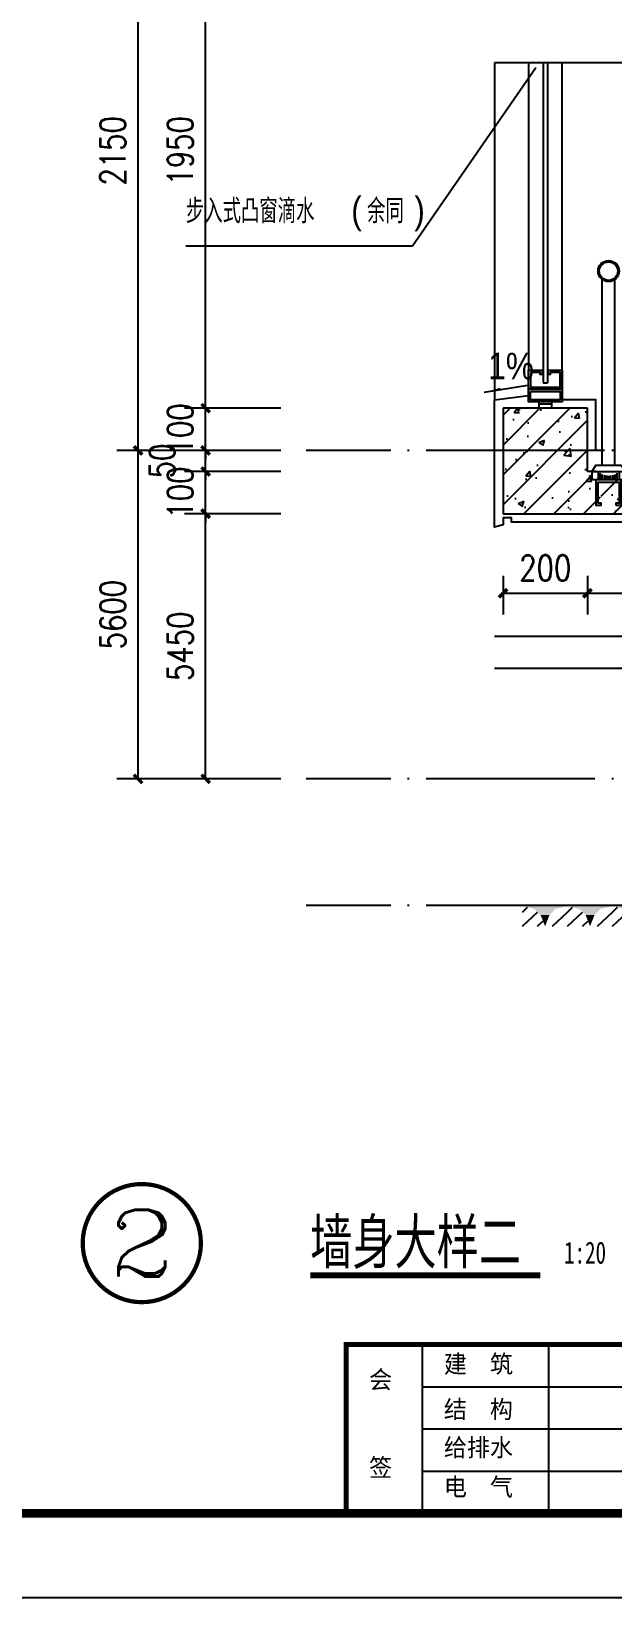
# Model space of a CAD drawing. Extents: x 718358 to 1668613, y -348838 to -159582.
# Drawn here: x 838473 to 839850, y -336671 to -332959 of the extents above; entities that cross this region are included whole.
import ezdxf
from ezdxf.enums import TextEntityAlignment as Align

# ---------------------------------------------------------------- set-up
doc = ezdxf.new("R2010")
doc.units = 0
doc.header["$LTSCALE"] = 1000
doc.linetypes.add('DOTE', pattern=[2.42, 2, -0.2, 0.02, -0.2])
for name, color, linetype in [('PUB_TEXT', 10, 'Continuous'), ('建-可见线', 7, 'Continuous'), ('建-图例填充', 251, 'Continuous'), ('建-图框', 4, 'Continuous'), ('建-墙体', 2, 'Continuous'), ('建-尺寸', 73, 'Continuous'), ('建-引出', 3, 'Continuous'), ('建-楼梯-护栏', 163, 'Continuous'), ('建-符号', 3, 'Continuous'), ('建-符号说明', 7, 'Continuous'), ('建-轮廓线', 7, 'Continuous'), ('建-轴网', 14, 'DOTE'), ('建-门窗剖', 4, 'Continuous'), ('建-阳台', 5, 'Continuous')]:
    doc.layers.add(name, color=color, linetype=linetype)
doc.styles.add('_TCH_DIM', font='gt单线西文.shx', dxfattribs={"width": 0.8, "bigfont": 'gt单线中文.shx'})
doc.styles.add('_TCH_LABEL', font='COMPLEX', dxfattribs={"bigfont": 'GBCBIG'})
doc.styles.add('DIM_FONT', font='SIMPLEX.shx', dxfattribs={"width": 0.8, "bigfont": 'GBCBIG.shx'})
doc.styles.add('图框', font='')
doc.styles.add('黑体字', font='simhei.ttf', dxfattribs={"width": 0.7})
doc.styles.get('图框').set_extended_font_data('SimSun')
doc.dimstyles.new('DIMN20', dxfattribs={"dimscale": 0.2, "dimtxt": 300, "dimasz": 100, "dimexe": 250, "dimexo": 300, "dimgap": 150, "dimtad": 1, "dimdec": 0, "dimzin": 0, "dimdsep": 46, "dimtxsty": 'DIM_FONT', "dimblk": 'ARCHTICK', "dimcen": 0.09, "dimdle": 1, "dimclrt": 7, "dimazin": 2, "dimtfac": 1, "dimtdec": 0, "dimtix": 1, "dimtmove": 2, "dimatfit": 3, "dimldrblk": 'ARCHTICK', "dimfxl": 1, "dimtolj": 1, "dimtzin": 0, "dimarcsym": 0})

# ---------------------------------------------------------------- blocks, each defined once
blk = doc.blocks.new('4d')
at = {"layer": '建-门窗剖'}
for p, q in [((465583.3, 69315.1), (465593.3, 69315.1)), ((465573.3, 69270.1), (465573.3, 69255.1)), ((465573.3, 69265.1), (465603.3, 69265.1)), ((465603.3, 69270.1), (465603.3, 69255.1))]:
    blk.add_line(p, q, dxfattribs=at)
for points in [[(465553.3, 69340.1), (465553.3, 69305.1), (465623.3, 69305.1), (465623.3, 69340.1), (465600.3, 69340.1), (465600.3, 69335.1), (465595.3, 69335.1), (465595.3, 69345.1), (465628.3, 69345.1), (465628.3, 69300.1), (465548.3, 69300.1), (465548.3, 69345.1), (465581.3, 69345.1), (465581.3, 69335.1), (465576.3, 69335.1), (465576.3, 69340.1)], [(465548.3, 69300.1), (465628.3, 69300.1), (465628.3, 69270.1), (465548.3, 69270.1)], [(465553.3, 69295.1), (465623.3, 69295.1), (465623.3, 69275.1), (465553.3, 69275.1)]]:
    blk.add_lwpolyline(points, close=True, dxfattribs=at)
blk = doc.blocks.new('fgfsdfa')
at = {"layer": '建-门窗剖'}
for p, q in [((840271.7, -333033.5), (840271.7, -333761.9)), ((840306.7, -333033.5), (840306.7, -333791.9)), ((840316.7, -333033.5), (840316.7, -333791.9)), ((840351.7, -333806.9), (840351.7, -333033.5))]:
    blk.add_line(p, q, dxfattribs=at)
at = {"layer": '建-阳台'}
blk.add_blockref('4d', (374723.3, -403107), dxfattribs=at)
blk = doc.blocks.new('A$C7DA27D25')
for p, q in [((25, 95), (25, 535)), ((55, 95), (55, 535)), ((10, 95), (0, 80)), ((0, 80), (0, 60)), ((0, 80), (80, 80)), ((10, 95), (70, 95)), ((15, 80), (15, 60)), ((15, 75), (15, 70)), ((20, 76.1), (20, 60)), ((60, 76.1), (60, 60)), ((65, 80), (65, 60)), ((65, 75), (65, 70)), ((70, 95), (80, 80)), ((80, 80), (80, 60)), ((80, 60), (0, 60)), ((15, 65), (15, 60)), ((25, 73.2), (25, 60)), ((30, 71.3), (30, 60)), ((35, 70.2), (35, 60)), ((40, 69.9), (40, 60)), ((45, 70.2), (45, 60)), ((50, 71.3), (50, 60)), ((55, 73.2), (55, 60)), ((65, 65), (65, 60))]:
    blk.add_line(p, q)
blk.add_lwpolyline([(57.5, 0), (70, 0), (70, 60), (10, 60), (10, 0), (22.5, 0), (22.5, 5), (15, 5), (15, 55), (65, 55), (65, 5), (57.5, 5)], close=True)
for radius in [25, 22]:
    blk.add_circle((40, 555), radius)
blk = doc.blocks.new('_ArchTick')
at = {"color": 0, "linetype": 'ByBlock', "const_width": 0.4}
blk.add_lwpolyline([(-0.5, -0.5), (0.5, 0.5)], dxfattribs=at)
blk = doc.blocks.new('*D1343')
at = {"layer": 'Defpoints', "color": 0, "transparency": 16777216}
for p in [(838885.6, -334101.9), (839123.4, -334101.9), (839123.4, -334730.5)]:
    blk.add_point(p, dxfattribs=at)
at = {"layer": '建-尺寸', "color": 0, "lineweight": -2, "transparency": 16777216}
for p, q in [((839063.4, -334101.9), (838835.6, -334101.9)), ((838885.6, -334730.7), (838885.6, -334101.7)), ((839063.4, -334730.5), (838835.6, -334730.5))]:
    blk.add_line(p, q, dxfattribs=at)
at = {"layer": '建-尺寸', "color": 0, "lineweight": -2, "transparency": 16777216, "xscale": 20, "yscale": 20, "zscale": 20}
for p, rotation in [((838885.6, -334101.9), 90), ((838885.6, -334730.5), 270)]:
    blk.add_blockref('_ArchTick', p, dxfattribs=dict(at, rotation=rotation))
at = {"layer": '建-尺寸', "color": 7, "transparency": 16777216, "insert": (838825.6, -334416.2), "char_height": 60, "attachment_point": 5, "rotation": 90, "style": 'DIM_FONT'}
blk.add_mtext('\\A1;5450', dxfattribs=at)
blk = doc.blocks.new('*D1344')
at = {"layer": 'Defpoints', "color": 0, "transparency": 16777216}
for p in [(838885.6, -334001.9), (839123.4, -334001.9), (839123.4, -334101.9)]:
    blk.add_point(p, dxfattribs=at)
at = {"layer": '建-尺寸', "color": 0, "lineweight": -2, "transparency": 16777216}
for p, q in [((838885.6, -334001.9), (838885.6, -333981.9)), ((839063.4, -334001.9), (838835.6, -334001.9)), ((838885.6, -334101.9), (838885.6, -334001.9)), ((839063.4, -334101.9), (838835.6, -334101.9)), ((838885.6, -334101.9), (838885.6, -334121.9))]:
    blk.add_line(p, q, dxfattribs=at)
at = {"layer": '建-尺寸', "color": 0, "lineweight": -2, "transparency": 16777216, "xscale": 20, "yscale": 20, "zscale": 20}
for p, rotation in [((838885.6, -334001.9), 270), ((838885.6, -334101.9), 90)]:
    blk.add_blockref('_ArchTick', p, dxfattribs=dict(at, rotation=rotation))
at = {"layer": '建-尺寸', "color": 7, "transparency": 16777216, "insert": (838825.6, -334051.9), "char_height": 60, "attachment_point": 5, "rotation": 90, "style": 'DIM_FONT'}
blk.add_mtext('\\A1;100', dxfattribs=at)
blk = doc.blocks.new('*D1345')
at = {"layer": 'Defpoints', "color": 0, "transparency": 16777216}
for p in [(838885.6, -333951.9), (839123.4, -333951.9), (839123.4, -334001.9)]:
    blk.add_point(p, dxfattribs=at)
at = {"layer": '建-尺寸', "color": 0, "lineweight": -2, "transparency": 16777216}
for p, q in [((839063.4, -333951.9), (838835.6, -333951.9)), ((838885.6, -333951.9), (838885.6, -333931.9)), ((838885.6, -334001.9), (838885.6, -333951.9)), ((839063.4, -334001.9), (838835.6, -334001.9)), ((838885.6, -334001.9), (838885.6, -334021.9))]:
    blk.add_line(p, q, dxfattribs=at)
at = {"layer": '建-尺寸', "color": 0, "lineweight": -2, "transparency": 16777216, "xscale": 20, "yscale": 20, "zscale": 20}
for p, rotation in [((838885.6, -333951.9), 270), ((838885.6, -334001.9), 90)]:
    blk.add_blockref('_ArchTick', p, dxfattribs=dict(at, rotation=rotation))
at = {"layer": '建-尺寸', "color": 7, "transparency": 16777216, "insert": (838782.6, -333976.9), "char_height": 60, "attachment_point": 5, "rotation": 90, "style": 'DIM_FONT'}
blk.add_mtext('\\A1;50', dxfattribs=at)
blk = doc.blocks.new('*D1346')
at = {"layer": 'Defpoints', "color": 0, "transparency": 16777216}
for p in [(838885.6, -333851.9), (839123.4, -333851.9), (839123.4, -333951.9)]:
    blk.add_point(p, dxfattribs=at)
at = {"layer": '建-尺寸', "color": 0, "lineweight": -2, "transparency": 16777216}
for p, q in [((839063.4, -333851.9), (838835.6, -333851.9)), ((838885.6, -333851.9), (838885.6, -333831.9)), ((838885.6, -333951.9), (838885.6, -333851.9)), ((839063.4, -333951.9), (838835.6, -333951.9)), ((838885.6, -333951.9), (838885.6, -333971.9))]:
    blk.add_line(p, q, dxfattribs=at)
at = {"layer": '建-尺寸', "color": 0, "lineweight": -2, "transparency": 16777216, "xscale": 20, "yscale": 20, "zscale": 20}
for p, rotation in [((838885.6, -333851.9), 270), ((838885.6, -333951.9), 90)]:
    blk.add_blockref('_ArchTick', p, dxfattribs=dict(at, rotation=rotation))
at = {"layer": '建-尺寸', "color": 7, "transparency": 16777216, "insert": (838825.6, -333901.9), "char_height": 60, "attachment_point": 5, "rotation": 90, "style": 'DIM_FONT'}
blk.add_mtext('\\A1;100', dxfattribs=at)
blk = doc.blocks.new('*D1347')
at = {"layer": 'Defpoints', "color": 0, "transparency": 16777216}
for p in [(838885.6, -332631.6), (839123.4, -332631.6), (839123.4, -333851.9)]:
    blk.add_point(p, dxfattribs=at)
at = {"layer": '建-尺寸', "color": 0, "lineweight": -2, "transparency": 16777216}
for p, q in [((839063.4, -332631.6), (838835.6, -332631.6)), ((838885.6, -333852.1), (838885.6, -332631.4)), ((839063.4, -333851.9), (838835.6, -333851.9))]:
    blk.add_line(p, q, dxfattribs=at)
at = {"layer": '建-尺寸', "color": 0, "lineweight": -2, "transparency": 16777216, "xscale": 20, "yscale": 20, "zscale": 20}
for p, rotation in [((838885.6, -332631.6), 90), ((838885.6, -333851.9), 270)]:
    blk.add_blockref('_ArchTick', p, dxfattribs=dict(at, rotation=rotation))
at = {"layer": '建-尺寸', "color": 7, "transparency": 16777216, "insert": (838825.6, -333241.8), "char_height": 60, "attachment_point": 5, "rotation": 90, "style": 'DIM_FONT'}
blk.add_mtext('\\A1;1950', dxfattribs=at)
blk = doc.blocks.new('*D1396')
at = {"layer": 'Defpoints', "color": 0, "transparency": 16777216}
for p in [(838725.6, -333951.9), (839123.4, -333951.9), (839123.4, -334730.5)]:
    blk.add_point(p, dxfattribs=at)
at = {"layer": '建-尺寸', "color": 0, "lineweight": -2, "transparency": 16777216}
for p, q in [((839063.4, -333951.9), (838675.6, -333951.9)), ((838725.6, -334730.7), (838725.6, -333951.7)), ((839063.4, -334730.5), (838675.6, -334730.5))]:
    blk.add_line(p, q, dxfattribs=at)
at = {"layer": '建-尺寸', "color": 0, "lineweight": -2, "transparency": 16777216, "xscale": 20, "yscale": 20, "zscale": 20}
for p, rotation in [((838725.6, -333951.9), 90), ((838725.6, -334730.5), 270)]:
    blk.add_blockref('_ArchTick', p, dxfattribs=dict(at, rotation=rotation))
at = {"layer": '建-尺寸', "color": 7, "transparency": 16777216, "insert": (838665.6, -334341.2), "char_height": 60, "attachment_point": 5, "rotation": 90, "style": 'DIM_FONT'}
blk.add_mtext('\\A1;5600', dxfattribs=at)
blk = doc.blocks.new('*D1397')
at = {"layer": 'Defpoints', "color": 0, "transparency": 16777216}
for p in [(838725.6, -332531.6), (839123.4, -332531.6), (839123.4, -333951.9)]:
    blk.add_point(p, dxfattribs=at)
at = {"layer": '建-尺寸', "color": 0, "lineweight": -2, "transparency": 16777216}
for p, q in [((839063.4, -332531.6), (838675.6, -332531.6)), ((838725.6, -333952.1), (838725.6, -332531.4)), ((839063.4, -333951.9), (838675.6, -333951.9))]:
    blk.add_line(p, q, dxfattribs=at)
at = {"layer": '建-尺寸', "color": 0, "lineweight": -2, "transparency": 16777216, "xscale": 20, "yscale": 20, "zscale": 20}
for p, rotation in [((838725.6, -332531.6), 90), ((838725.6, -333951.9), 270)]:
    blk.add_blockref('_ArchTick', p, dxfattribs=dict(at, rotation=rotation))
at = {"layer": '建-尺寸', "color": 7, "transparency": 16777216, "insert": (838665.6, -333241.8), "char_height": 60, "attachment_point": 5, "rotation": 90, "style": 'DIM_FONT'}
blk.add_mtext('\\A1;2150', dxfattribs=at)
blk = doc.blocks.new('$LinePat$00000015')
for p, q in [((0, -90), (71, -19)), ((0, -300), (211, -89)), ((420, -300), (630, -90)), ((210, -300), (286, -224))]:
    blk.add_line(p, q)
for points in [[(0, 0), (630, 0), (168, -45), (462, -45)], [(168, -45), (462, -45), (252, -132), (378, -132)], [(252, -132), (378, -132), (315, -300)]]:
    blk.add_solid(points)
blk = doc.blocks.new('*D2888')
at = {"layer": 'Defpoints', "color": 0, "transparency": 16777216}
for p in [(839790.2, -334189), (840190.2, -334189), (840190.2, -334290.5)]:
    blk.add_point(p, dxfattribs=at)
at = {"layer": '建-尺寸', "color": 0, "lineweight": -2, "transparency": 16777216}
for p, q in [((839790.2, -334249), (839790.2, -334340.5)), ((840190.2, -334249), (840190.2, -334340.5)), ((839790, -334290.5), (840190.4, -334290.5))]:
    blk.add_line(p, q, dxfattribs=at)
at = {"layer": '建-尺寸', "color": 0, "lineweight": -2, "transparency": 16777216, "xscale": 20, "yscale": 20, "zscale": 20}
for p, rotation in [((839790.2, -334290.5), 180.0000624753453), ((840190.2, -334290.5), 6.247534528695654e-05)]:
    blk.add_blockref('_ArchTick', p, dxfattribs=dict(at, rotation=rotation))
at = {"layer": '建-尺寸', "color": 7, "transparency": 16777216, "insert": (839990.2, -334230.5), "char_height": 60, "attachment_point": 5, "rotation": 0.0001, "style": 'DIM_FONT'}
blk.add_mtext('\\A1;400', dxfattribs=at)
blk = doc.blocks.new('*D2889')
at = {"layer": 'Defpoints', "color": 0, "transparency": 16777216}
for p in [(839590.2, -334189), (839790.2, -334189), (839790.2, -334290.5)]:
    blk.add_point(p, dxfattribs=at)
at = {"layer": '建-尺寸', "color": 0, "lineweight": -2, "transparency": 16777216}
for p, q in [((839590.2, -334249), (839590.2, -334340.5)), ((839790.2, -334249), (839790.2, -334340.5)), ((839590, -334290.5), (839790.4, -334290.5))]:
    blk.add_line(p, q, dxfattribs=at)
at = {"layer": '建-尺寸', "color": 0, "lineweight": -2, "transparency": 16777216, "xscale": 20, "yscale": 20, "zscale": 20}
for p, rotation in [((839590.2, -334290.5), 180.0000624753366), ((839790.2, -334290.5), 6.247533661040337e-05)]:
    blk.add_blockref('_ArchTick', p, dxfattribs=dict(at, rotation=rotation))
at = {"layer": '建-尺寸', "color": 7, "transparency": 16777216, "insert": (839690.2, -334230.5), "char_height": 60, "attachment_point": 5, "rotation": 0.0001, "style": 'DIM_FONT'}
blk.add_mtext('\\A1;200', dxfattribs=at)

msp = doc.modelspace()

# ---------------------------------------------------------------- hatches: boundary and pattern name
at = {"layer": '建-图例填充'}
h = msp.add_hatch(dxfattribs=at)
h.set_pattern_fill('钢筋混凝土', color=256, scale=20, style=0)
h.set_pattern_definition([(45, (-621.426, 0), (-35.355339, 35.355339), []), (50, (-621.43, 0), (143.452037, -12.550427), [15, -165]), (355, (-621.43, 0), (-27.750267, 150.438427), [12, -132]), (100.4514, (-609.47, -1.05), (115.701876, 137.887908), [12.748038, -140.228422]), (46.1842, (-621.43, 40), (213.44821, -33.103803), [22.5, -247.5]), (96.6356, (-603.64, 37.24), (186.93254, 194.823574), [19.12206, -210.3426]), (351.1842, (-621.43, 40), (186.93239, 194.82372), [18, -198]), (21, (-601.43, 30), (119.38141, -80.523778), [15, -165]), (326, (-601.43, 30), (48.663066, 145.03001), [12, -132]), (71.4514, (-591.48, 23.29), (168.044526, 64.5061), [12.748038, -140.228422]), (37.5, (-621.426, 0), (2.431971, 66.5787708), [0, -130.4, 0, -134, 0, -132.5]), (7.5, (-621.426, 0), (52.6139075, 78.8823424), [0, -76.4, 0, -127.4, 0, -50.5]), (327.5, (-666.026, 0), (106.7644872, -4.5109743), [0, -50, 0, -156, 0, -207]), (317.5, (-686.03, 0), (116.637234, 20.020996), [0, -65, 0, -103.6, 0, -147])])
h.paths.add_polyline_path([(839590.2, -334101.9), (840590.2, -334101.9), (840590.2, -334101.9), (841340.6, -334101.9), (841340.6, -334001.9), (839880.2, -334001.9), (839880.2, -334021.9), (839870.2, -334021.9), (839870.2, -334061.9), (839857.7, -334061.9), (839857.7, -334056.9), (839865.2, -334056.9), (839865.2, -334006.9), (839865.2, -334006.9), (839865.2, -334021.9), (839860.2, -334021.9), (839860.2, -334006.9), (839815.2, -334006.9), (839815.2, -334056.9), (839822.7, -334056.9), (839822.7, -334061.9), (839810.2, -334061.9), (839810.2, -334021.9), (839800.2, -334021.9), (839800.2, -334001.9), (839790.2, -334001.9), (839790.2, -333851.9), (839690.2, -333851.9), (839590.2, -333851.9)])
at = {"layer": '建-符号'}
msp.add_hatch(color=256, dxfattribs=at).paths.add_polyline_path([(839545.2, -333814.8), (839584.7, -333808.6), (839583.8, -333803.3)])

# ---------------------------------------------------------------- linework, layer by layer
at = {"layer": '建-可见线'}
msp.add_line((840170.3, -335030.5), (839636.5, -335030.5), dxfattribs=at)
msp.add_lwpolyline([(839650.2, -334121.9), (839610.2, -334121.9), (839610.2, -334111.9), (839590.2, -334111.9), (839590.2, -334121.9), (839590.2, -334128.4), (839570.2, -334133.6), (839570.2, -333831.9), (839650.2, -333821.9)], dxfattribs=at)
at = {"layer": '建-图框'}
for p, q in [((839218.5, -336071.3), (839218.5, -336471.3)), ((839218.5, -336071.3), (844258.5, -336071.3)), ((839398.5, -336071.3), (839398.5, -336471.3)), ((839698.5, -336471.3), (839698.5, -336071.3)), ((839398.5, -336171.3), (840658.5, -336171.3)), ((839398.5, -336271.3), (840658.5, -336271.3)), ((839398.5, -336371.3), (840658.5, -336371.3)), ((839218.5, -336471.3), (844258.5, -336471.3))]:
    msp.add_line(p, q, dxfattribs=at)
msp.add_lwpolyline([(832578.5, -319851.3), (832578.5, -336671.3), (844458.5, -336671.3), (844458.5, -319851.3)], close=True, dxfattribs=at)
for points, const_width in [([(832778.5, -320351.3), (832778.5, -336471.3), (844258.5, -336471.3), (844258.5, -320351.3)], 20), ([(839218.5, -336071.3), (839218.5, -336471.3), (844258.5, -336471.3), (844258.5, -335671.3), (840658.5, -335671.3), (840658.5, -336071.3)], 12)]:
    msp.add_lwpolyline(points, close=True, dxfattribs=dict(at, const_width=const_width))
at = {"layer": '建-墙体'}
for p, q in [((839690.2, -333851.9), (839590.2, -333851.9)), ((839590.2, -333851.9), (839590.2, -334101.9)), ((839790.2, -333851.9), (839690.2, -333851.9)), ((839690.2, -333851.9), (839690.2, -333851.9)), ((839790.2, -334001.9), (839790.2, -333851.9)), ((839810.2, -334001.9), (839790.2, -334001.9)), ((839590.2, -334101.9), (841340.6, -334101.9))]:
    msp.add_line(p, q, dxfattribs=at)
at = {"layer": '建-引出'}
for p, q in [((839668.2, -333045.4), (839375.6, -333467.4)), ((839375.6, -333467.4), (838838.6, -333467.4))]:
    msp.add_line(p, q, dxfattribs=at)
at = {"layer": '建-符号'}
for points in [[(841340.6, -333033.5), (840477.9, -333033.5), (840462.6, -333075.5), (840447.8, -332991.5), (840432.9, -333033.5), (839570.2, -333033.5)], [(839648.7, -333798.4), (839545.2, -333814.8)], [(841340.6, -334393.2), (840477.9, -334393.2), (840462.6, -334435.2), (840447.8, -334351.2), (840432.9, -334393.2), (839570.2, -334393.2)], [(841340.6, -334468.6), (840477.9, -334468.6), (840462.7, -334510.6), (840447.8, -334426.6), (840432.9, -334468.6), (839570.3, -334468.6)]]:
    msp.add_lwpolyline(points, dxfattribs=at)
at = {"layer": '建-符号', "const_width": 10}
msp.add_lwpolyline([(838874.4, -335830.9, 1), (838594.4, -335830.9, 1)], format="xyb", close=True, dxfattribs=at)
at = {"layer": '建-符号', "const_width": 14}
msp.add_lwpolyline([(839133.4, -335907.5), (839678.7, -335907.5)], dxfattribs=at)
at = {"layer": '建-轮廓线', "color": 253}
msp.add_line((839570.2, -333033.5), (839570.2, -333831.9), dxfattribs=at)
at = {"layer": '建-轮廓线'}
msp.add_line((841340.6, -334121.9), (839610.2, -334121.9), dxfattribs=at)
for points in [[(839830.2, -333951.9), (839810.2, -333951.9), (839810.2, -333831.9), (839730.2, -333831.9)], [(839570.2, -334121.9), (839570.2, -334121.9)]]:
    msp.add_lwpolyline(points, dxfattribs=at)
at = {"layer": '建-轴网', "ltscale": 0.2}
for p, q in [((843196, -333951.9), (839123.4, -333951.9)), ((843196, -334730.5), (839123.4, -334730.5)), ((843196, -335030.5), (839123.4, -335030.5))]:
    msp.add_line(p, q, dxfattribs=at)

# ---------------------------------------------------------------- block references
at = {"layer": '建-可见线'}
msp.add_blockref('fgfsdfa', (-621.4, 0), dxfattribs=at)
at = {"layer": '建-图例填充', "xscale": 0.1691010794851489, "yscale": 0.16, "zscale": 0.16, "rotation": 3.652685417696787e-08}
for p in [(839636.5, -335031.9), (839743.1, -335031.9), (839849.6, -335031.9)]:
    msp.add_blockref('$LinePat$00000015', p, dxfattribs=at)
at = {"layer": '建-楼梯-护栏'}
msp.add_blockref('A$C7DA27D25', (839800.2, -334081.9), dxfattribs=at)

# ---------------------------------------------------------------- texts
at = {"layer": 'PUB_TEXT', "style": '_TCH_LABEL', "width": 1.5}
msp.add_text('2', height=158.4, dxfattribs=at).set_placement((838655.2, -335910.1), (838813.6, -335910.1), align=Align.FIT)
at = {"layer": '建-图框', "style": '图框', "oblique": 360, "width": 0.9442}
for s, height, p in [('建  筑', 42.39, (839450, -336138.5)), ('会', 42.4, (839272.8, -336175.7)), ('结  构', 42.39, (839450, -336245.9)), ('给排水', 42.39, (839450, -336336.6)), ('签', 42.4, (839272.8, -336384.1)), ('电  气', 42.39, (839450, -336429.8))]:
    msp.add_text(s, height=height, rotation=0, dxfattribs=at).set_placement(p)
at = {"layer": '建-引出', "style": '_TCH_DIM'}
for s, height, width, p in [('步入式凸窗滴水', 57.32, 0.8, (838838.6, -333413.4)), ('(', 63, 0.888889, (839230.6, -333413.4)), ('余同', 57.32, 0.8, (839268, -333413.4)), (')', 63, 0.888889, (839380, -333413.4))]:
    msp.add_text(s, height=height, dxfattribs=dict(at, width=width)).set_placement(p)
at = {"layer": '建-符号', "style": '_TCH_DIM', "width": 0.888889}
msp.add_text('1%', height=63, dxfattribs=at).set_placement((839555.1, -333783.5))
at = {"layer": '建-符号说明', "style": '黑体字', "width": 0.7}
for s, height, p in [('墙身大样二', 104.56, (839133.4, -335879.5, 0)), ('1:20', 52.28, (839734.7, -335879.5, 0))]:
    msp.add_text(s, height=height, dxfattribs=at).set_placement(p)

# ---------------------------------------------------------------- dimensions: what is measured, and where the dimension line sits
at = {"layer": '建-尺寸'}
for p1, p2, distance, text, picture, middle in [((839123.4, -333951.9), (839123.4, -332531.6), 397.9, '2150', '*D1397', (838665.6, -333241.8)), ((839123.4, -333851.9), (839123.4, -332631.6), 237.9, '1950', '*D1347', (838825.6, -333241.8)), ((839123.4, -334730.5), (839123.4, -333951.9), 397.9, '5600', '*D1396', (838665.6, -334341.2)), ((839123.4, -334730.5), (839123.4, -334101.9), 237.9, '5450', '*D1343', (838825.6, -334416.2))]:
    dim = msp.add_aligned_dim(p1=p1, p2=p2, distance=distance, text=text, dimstyle='DIMN20', dxfattribs=at)
    dim.commit()
    dim.dimension.update_dxf_attribs({"geometry": picture, "text_midpoint": middle})
for p1, p2, distance, picture, middle in [((839123.4, -333951.9), (839123.4, -333851.9), 237.9, '*D1346', (838825.6, -333901.9)), ((839123.4, -334101.9), (839123.4, -334001.9), 237.9, '*D1344', (838825.6, -334051.9)), ((839590.2, -334189), (839790.2, -334189), -101.5, '*D2889', (839690.2, -334230.5)), ((839790.2, -334189), (840190.2, -334189), -101.5, '*D2888', (839990.2, -334230.5))]:
    dim = msp.add_aligned_dim(p1=p1, p2=p2, distance=distance, dimstyle='DIMN20', dxfattribs=at)
    dim.commit()
    dim.dimension.update_dxf_attribs({"geometry": picture, "text_midpoint": middle})
dim = msp.add_linear_dim(base=(838885.6, -333951.9), p1=(839123.4, -334001.9), p2=(839123.4, -333951.9), angle=90, dimstyle='DIMN20', dxfattribs=at)
dim.commit()
dim.dimension.update_dxf_attribs({"geometry": '*D1345', "text_midpoint": (838782.6, -333976.9), "dimtype": 161})

doc.saveas('drawing.dxf')
